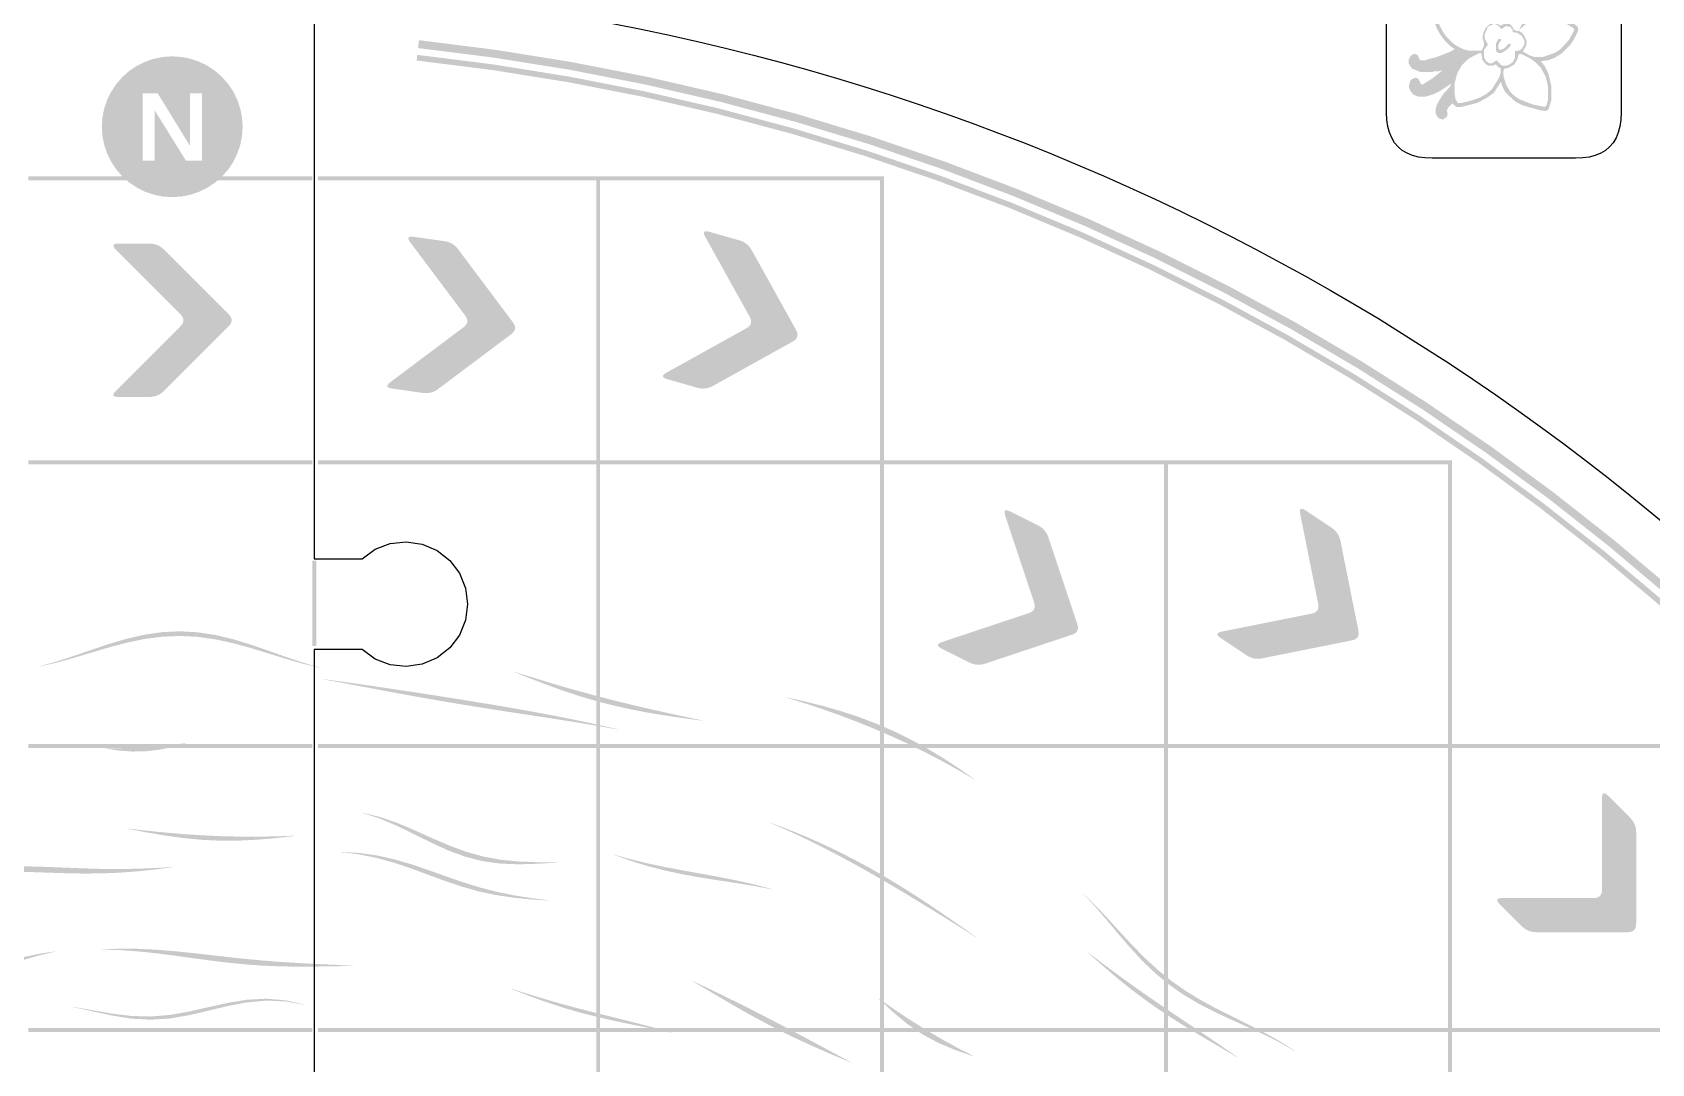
# Model space of a CAD drawing. Header units: millimetres. Extents: x 5 to 414, y 6 to 775.
# Drawn here: x 198.5 to 331.7, y 299.4 to 384.2 of the extents above; entities that cross this region are included whole.
import ezdxf

# ---------------------------------------------------------------- set-up
doc = ezdxf.new("R2010")
doc.units = ezdxf.units.MM
doc.layers.add('CUT', color=1, linetype='Continuous')
doc.layers.add('RASTER', color=7, linetype='Continuous')

msp = doc.modelspace()

# ---------------------------------------------------------------- hatches: boundary and pattern name
at = {"layer": 'RASTER'}
h = msp.add_hatch(color=7, dxfattribs=at)
h.paths.add_polyline_path([(323.944, 389.851), (324.315, 389.87), (324.53, 389.76), (324.791, 389.564), (324.966, 389.219), (324.966, 388.633), (324.901, 388.373), (324.53, 387.572), (324.074, 386.829), (325.422, 387.396), (326.269, 387.591), (326.79, 387.526), (327.135, 387.35), (327.265, 387.22), (327.376, 386.94), (327.226, 386.439), (327.005, 386.204), (326.92, 386.159), (326.575, 386.204), (326.529, 386.615), (326.399, 386.68), (325.533, 386.243), (324.27, 385.358), (324.335, 385.267), (324.445, 385.312), (324.641, 385.247), (325.246, 384.941), (325.572, 384.681), (325.618, 384.401), (325.487, 384.075), (325.246, 383.6), (324.921, 383.144), (324.27, 382.493), (323.664, 382.122), (323.143, 381.926), (322.622, 381.861), (322.557, 381.796), (322.837, 381.49), (323.143, 380.884), (323.404, 379.842), (323.404, 378.605), (323.163, 377.869), (322.948, 377.759), (322.427, 377.824), (321.059, 378.214), (320.454, 378.521), (319.672, 379.237), (319.431, 379.647), (319.256, 380.148), (318.67, 379.237), (318.018, 378.781), (317.283, 378.41), (315.98, 378.084), (315.59, 378.084), (315.283, 378.39), (314.984, 378.104), (314.808, 377.824), (314.873, 377.563), (314.828, 377.283), (314.483, 377.042), (314.137, 377.153), (313.896, 377.498), (313.896, 377.954), (314.027, 378.345), (314.463, 379.081), (315.023, 379.693), (315.179, 379.953), (315.049, 379.927), (314.307, 379.432), (313.701, 379.126), (313.05, 378.931), (312.464, 378.931), (312.054, 379.107), (311.793, 379.432), (311.683, 379.777), (311.793, 380.188), (311.897, 380.344), (312.073, 380.428), (312.269, 380.494), (312.483, 380.383), (312.705, 379.953), (312.79, 379.908), (313.59, 380.409), (314.463, 381.099), (314.092, 381.015), (313.766, 381.015), (313.636, 380.949), (312.659, 380.949), (311.923, 381.255), (311.683, 381.666), (311.683, 381.991), (311.793, 382.206), (311.989, 382.402), (312.203, 382.447), (312.418, 382.336), (312.575, 381.972), (312.659, 381.926), (312.985, 381.926), (313.962, 382.187), (315.134, 382.642), (315.459, 382.838), (315.114, 383.079), (314.593, 383.6), (314.268, 384.055), (314.027, 384.466), (313.766, 385.117), (313.812, 385.527), (314.137, 385.788), (314.548, 385.963), (315.134, 386.159), (315.785, 386.289), (316.697, 386.289), (317.348, 386.094), (317.979, 385.788), (317.934, 386.68), (318.129, 387.331), (318.435, 387.936), (318.696, 388.327), (319.412, 389.109), (320.083, 389.545), (320.363, 389.434), (320.623, 389.174), (321.274, 388.262), (321.711, 387.266), (321.776, 387.005), (321.776, 386.484), (321.841, 386.419), (323.358, 387.897), (323.879, 388.614), (324.055, 388.959), (324.035, 389.069), (323.925, 389.089), (323.794, 389.024), (323.514, 389.069), (323.404, 389.219), (323.404, 389.415), (323.579, 389.695)])
h.paths.add_polyline_path([(320.083, 389.219), (319.868, 389.109), (319.151, 388.392), (318.761, 387.871), (318.39, 387.136), (318.194, 386.159), (318.259, 386.029), (318.259, 385.638), (318.5, 385.032), (318.976, 384.922), (319.236, 384.791), (319.562, 384.922), (319.952, 384.922), (320.167, 384.746), (320.324, 384.446), (320.538, 384.335), (320.734, 384.335), (321.014, 384.16), (321.209, 383.899), (321.385, 383.489), (321.32, 383.098), (321.059, 382.642), (321.645, 382.317), (322.036, 382.187), (322.687, 382.187), (323.749, 382.558), (324.139, 382.818), (324.856, 383.6), (325.292, 384.401), (325.246, 384.55), (324.725, 384.876), (323.729, 385.312), (323.208, 385.442), (322.492, 385.442), (322.036, 385.312), (321.431, 385.006), (320.753, 384.42), (321.385, 385.703), (321.496, 386.439), (321.45, 387.005), (321.19, 387.787), (320.884, 388.327), (320.558, 388.783)], flags=0)
h.paths.add_polyline_path([(315.98, 386.029), (315.85, 385.963), (315.264, 385.898), (314.678, 385.703), (314.072, 385.397), (314.027, 385.247), (314.092, 385.052), (314.463, 384.316), (314.723, 383.925), (315.31, 383.339), (315.57, 383.144), (316.176, 382.838), (316.631, 382.708), (317.608, 382.708), (317.693, 382.753), (317.869, 383.163), (317.869, 383.359), (317.738, 383.749), (317.804, 384.14), (317.979, 384.55), (318.279, 384.837), (318.324, 384.922), (318.279, 385.006), (317.888, 385.462), (317.087, 385.898), (316.566, 386.029)], flags=0)
h.paths.add_polyline_path([(318.715, 384.922), (318.305, 384.746), (318.175, 384.615), (317.934, 384.075), (317.934, 383.684), (318.194, 383.228), (317.869, 382.773), (317.869, 382.187), (318.044, 381.842), (318.324, 381.666), (318.52, 381.666), (318.911, 381.926), (319.217, 381.581), (319.431, 381.47), (319.692, 381.47), (319.972, 381.581), (320.232, 381.776), (320.408, 382.122), (320.428, 382.688), (320.734, 382.708), (320.975, 382.857), (321.19, 383.228), (321.19, 383.554), (320.949, 383.964), (320.538, 384.205), (320.232, 384.225), (320.213, 384.401), (320.037, 384.681), (319.627, 384.726), (319.321, 384.485), (318.995, 384.811)], flags=0)
h.paths.add_polyline_path([(319.06, 383.665), (319.236, 383.684), (319.301, 383.619), (319.041, 383.228), (319.041, 382.903), (319.171, 382.773), (319.516, 382.883), (319.868, 383.248), (320.017, 383.294), (320.083, 383.228), (319.972, 383.014), (319.777, 382.818), (319.301, 382.512), (319.106, 382.512), (318.93, 382.597), (318.845, 382.773), (318.845, 383.294)], flags=0)
h.paths.add_polyline_path([(317.478, 382.512), (316.612, 382.076), (316.026, 381.49), (315.655, 380.819), (315.459, 380.038), (315.459, 379.061), (315.524, 378.735), (315.72, 378.41), (315.98, 378.41), (316.827, 378.605), (317.543, 378.866), (318.084, 379.172), (318.539, 379.562), (319.106, 380.494), (319.236, 380.884), (319.256, 381.229), (319.021, 381.386), (318.845, 381.601), (318.585, 381.47), (318.259, 381.47), (318.044, 381.581), (317.738, 381.926), (317.654, 382.493)], flags=0)
h.paths.add_polyline_path([(320.799, 382.447), (320.714, 382.402), (320.604, 381.991), (320.363, 381.581), (319.822, 381.275), (319.542, 381.229), (319.497, 381.145), (319.451, 380.93), (319.497, 380.494), (319.692, 379.908), (319.998, 379.367), (320.389, 378.976), (320.779, 378.716), (321.906, 378.28), (322.883, 378.084), (323.013, 378.214), (323.143, 378.735), (323.143, 379.712), (322.948, 380.559), (322.511, 381.36), (322.121, 381.75), (321.665, 382.076), (320.929, 382.447)], flags=0)
for points in [[(230.286, 383.576), (236.587, 382.782), (242.856, 381.776), (249.088, 380.558), (255.275, 379.13), (261.411, 377.493), (267.487, 375.65), (273.498, 373.602), (279.436, 371.352), (285.294, 368.902), (291.066, 366.255), (296.745, 363.414), (302.325, 360.383), (307.799, 357.165), (313.16, 353.763), (318.404, 350.182), (323.523, 346.425), (328.513, 342.497), (333.366, 338.403), (338.078, 334.146), (342.644, 329.733), (347.057, 325.167), (351.314, 320.455), (355.408, 315.602), (359.336, 310.612), (363.093, 305.493), (366.674, 300.249), (370.076, 294.888), (373.294, 289.414), (376.325, 283.834), (379.166, 278.155), (381.813, 272.383), (384.263, 266.525), (386.513, 260.587), (388.561, 254.576), (390.404, 248.5), (392.041, 242.364), (393.469, 236.177), (394.687, 229.945), (395.693, 223.676), (396.487, 217.375), (395.837, 217.305), (395.046, 223.583), (394.043, 229.831), (392.83, 236.041), (391.407, 242.207), (389.776, 248.321), (387.939, 254.376), (385.898, 260.366), (383.655, 266.283), (381.214, 272.121), (378.576, 277.872), (375.746, 283.532), (372.725, 289.092), (369.518, 294.547), (366.128, 299.89), (362.559, 305.115), (358.815, 310.217), (354.901, 315.189), (350.821, 320.025), (346.58, 324.721), (342.182, 329.271), (337.632, 333.669), (332.936, 337.91), (328.1, 341.99), (323.128, 345.905), (318.026, 349.648), (312.801, 353.217), (307.458, 356.607), (302.003, 359.814), (296.443, 362.835), (290.783, 365.665), (285.031, 368.303), (279.194, 370.744), (273.277, 372.987), (267.287, 375.028), (261.232, 376.865), (255.118, 378.496), (248.952, 379.919), (242.742, 381.132), (236.494, 382.135), (230.216, 382.926)], [(230.155, 382.369), (236.414, 381.58), (242.644, 380.581), (248.835, 379.371), (254.982, 377.952), (261.078, 376.326), (267.115, 374.494), (273.087, 372.459), (278.986, 370.224), (284.807, 367.79), (290.541, 365.16), (296.183, 362.338), (301.727, 359.326), (307.166, 356.129), (312.493, 352.749), (317.702, 349.191), (322.789, 345.458), (327.746, 341.556), (332.568, 337.488), (337.249, 333.259), (341.785, 328.874), (346.17, 324.338), (350.399, 319.657), (354.467, 314.835), (358.369, 309.878), (362.102, 304.791), (365.66, 299.582), (369.04, 294.255), (372.237, 288.816), (375.249, 283.273), (378.071, 277.63), (380.701, 271.896), (383.135, 266.075), (385.37, 260.176), (387.405, 254.204), (389.237, 248.167), (390.863, 242.071), (392.282, 235.924), (393.492, 229.733), (394.491, 223.503), (395.28, 217.244), (394.815, 217.194), (394.029, 223.437), (393.032, 229.651), (391.825, 235.827), (390.41, 241.959), (388.787, 248.039), (386.961, 254.061), (384.931, 260.018), (382.701, 265.902), (380.273, 271.708), (377.65, 277.428), (374.835, 283.057), (371.831, 288.586), (368.641, 294.011), (365.27, 299.325), (361.721, 304.522), (357.998, 309.595), (354.105, 314.54), (350.047, 319.35), (345.829, 324.02), (341.455, 328.544), (336.931, 332.918), (332.261, 337.136), (327.451, 341.194), (322.506, 345.087), (317.432, 348.81), (312.236, 352.359), (306.922, 355.73), (301.497, 358.92), (295.968, 361.924), (290.339, 364.739), (284.619, 367.362), (278.813, 369.79), (272.929, 372.02), (266.972, 374.05), (260.95, 375.877), (254.87, 377.499), (248.738, 378.914), (242.562, 380.121), (236.348, 381.118), (230.105, 381.904)], [(198.162, 372.377), (221.512, 372.377), (221.512, 372.051), (198.162, 372.051)], [(221.979, 372.377), (245.188, 372.377), (245.188, 372.051), (221.979, 372.051)], [(244.862, 372.377), (268.538, 372.377), (268.538, 372.051), (244.862, 372.051)], [(244.862, 372.051), (245.188, 372.051), (245.188, 349.027), (244.862, 349.027)], [(268.212, 372.051), (268.538, 372.051), (268.538, 349.027), (268.212, 349.027)], [(253.833, 367.4), (253.764, 367.54), (253.726, 367.656), (253.72, 367.746), (253.746, 367.811), (253.804, 367.851), (253.893, 367.866), (254.014, 367.855), (254.166, 367.82), (256.636, 367.114), (256.799, 367.059), (256.952, 366.992), (257.094, 366.911), (257.226, 366.817), (257.348, 366.71), (257.459, 366.589), (257.559, 366.456), (257.65, 366.309), (261.299, 359.74), (261.369, 359.591), (261.41, 359.451), (261.42, 359.319), (261.401, 359.196), (261.352, 359.081), (261.274, 358.975), (261.165, 358.877), (261.027, 358.788), (254.458, 355.138), (254.304, 355.061), (254.148, 355.001), (253.99, 354.958), (253.83, 354.931), (253.668, 354.921), (253.505, 354.927), (253.339, 354.951), (253.172, 354.99), (250.702, 355.696), (250.554, 355.746), (250.446, 355.801), (250.378, 355.861), (250.35, 355.925), (250.363, 355.994), (250.415, 356.068), (250.508, 356.146), (250.641, 356.229), (257.21, 359.878), (257.348, 359.967), (257.457, 360.065), (257.536, 360.172), (257.584, 360.286), (257.604, 360.41), (257.593, 360.541), (257.553, 360.682), (257.482, 360.831)], [(205.358, 366.348), (205.253, 366.464), (205.185, 366.565), (205.155, 366.65), (205.162, 366.72), (205.206, 366.774), (205.288, 366.813), (205.407, 366.836), (205.564, 366.844), (208.132, 366.844), (208.304, 366.836), (208.469, 366.813), (208.629, 366.774), (208.781, 366.72), (208.927, 366.65), (209.067, 366.565), (209.201, 366.464), (209.328, 366.348), (214.642, 361.034), (214.75, 360.911), (214.827, 360.787), (214.874, 360.663), (214.889, 360.539), (214.874, 360.415), (214.827, 360.291), (214.75, 360.168), (214.642, 360.044), (209.328, 354.73), (209.201, 354.614), (209.067, 354.513), (208.927, 354.428), (208.781, 354.358), (208.629, 354.304), (208.469, 354.265), (208.304, 354.242), (208.132, 354.235), (205.564, 354.235), (205.407, 354.242), (205.288, 354.265), (205.206, 354.304), (205.162, 354.358), (205.155, 354.428), (205.185, 354.513), (205.253, 354.614), (205.358, 354.73), (210.672, 360.044), (210.781, 360.168), (210.858, 360.291), (210.904, 360.415), (210.92, 360.539), (210.904, 360.663), (210.858, 360.787), (210.781, 360.911), (210.672, 361.034)], [(229.577, 366.946), (229.489, 367.076), (229.436, 367.185), (229.418, 367.274), (229.435, 367.342), (229.486, 367.389), (229.573, 367.416), (229.694, 367.422), (229.85, 367.408), (232.392, 367.044), (232.561, 367.012), (232.722, 366.966), (232.874, 366.905), (233.018, 366.83), (233.152, 366.74), (233.279, 366.636), (233.397, 366.518), (233.506, 366.385), (238.015, 360.373), (238.105, 360.235), (238.164, 360.102), (238.192, 359.972), (238.19, 359.848), (238.157, 359.727), (238.094, 359.611), (238, 359.5), (237.875, 359.392), (231.863, 354.883), (231.721, 354.786), (231.575, 354.706), (231.424, 354.641), (231.269, 354.593), (231.111, 354.561), (230.948, 354.545), (230.78, 354.545), (230.609, 354.562), (228.066, 354.925), (227.913, 354.955), (227.798, 354.995), (227.723, 355.045), (227.687, 355.105), (227.689, 355.175), (227.732, 355.255), (227.813, 355.345), (227.933, 355.445), (233.945, 359.954), (234.07, 360.061), (234.164, 360.173), (234.228, 360.289), (234.261, 360.409), (234.263, 360.534), (234.234, 360.663), (234.175, 360.796), (234.085, 360.934)], [(198.162, 349.027), (221.512, 349.027), (221.512, 348.701), (198.162, 348.701)], [(221.979, 349.027), (245.188, 349.027), (245.188, 348.701), (221.979, 348.701)], [(244.862, 349.027), (268.538, 349.027), (268.538, 348.701), (244.862, 348.701)], [(268.212, 349.027), (291.888, 349.027), (291.888, 348.701), (268.212, 348.701)], [(291.562, 349.027), (315.238, 349.027), (315.238, 348.701), (291.562, 348.701)], [(244.862, 348.701), (245.188, 348.701), (245.188, 325.677), (244.862, 325.677)], [(268.212, 348.701), (268.538, 348.701), (268.538, 325.677), (268.212, 325.677)], [(291.562, 348.701), (291.888, 348.701), (291.888, 325.677), (291.562, 325.677)], [(314.912, 348.701), (315.238, 348.701), (315.238, 325.677), (314.912, 325.677)], [(278.496, 344.461), (278.454, 344.612), (278.439, 344.732), (278.449, 344.822), (278.487, 344.881), (278.551, 344.909), (278.641, 344.908), (278.758, 344.875), (278.901, 344.812), (281.199, 343.663), (281.349, 343.58), (281.487, 343.485), (281.612, 343.379), (281.724, 343.262), (281.824, 343.135), (281.911, 342.996), (281.985, 342.846), (282.047, 342.686), (284.423, 335.556), (284.465, 335.397), (284.479, 335.252), (284.465, 335.12), (284.423, 335.002), (284.354, 334.899), (284.257, 334.809), (284.132, 334.732), (283.98, 334.67), (276.851, 332.294), (276.685, 332.247), (276.521, 332.216), (276.358, 332.203), (276.196, 332.206), (276.035, 332.226), (275.875, 332.262), (275.717, 332.316), (275.56, 332.386), (273.262, 333.534), (273.126, 333.611), (273.03, 333.685), (272.974, 333.756), (272.959, 333.825), (272.984, 333.89), (273.049, 333.952), (273.154, 334.012), (273.3, 334.069), (280.43, 336.445), (280.582, 336.508), (280.707, 336.584), (280.804, 336.674), (280.873, 336.778), (280.914, 336.895), (280.928, 337.027), (280.914, 337.172), (280.873, 337.331)], [(302.76, 344.597), (302.737, 344.752), (302.737, 344.874), (302.758, 344.961), (302.803, 345.015), (302.87, 345.036), (302.959, 345.023), (303.071, 344.976), (303.206, 344.896), (305.343, 343.471), (305.482, 343.369), (305.606, 343.258), (305.717, 343.138), (305.814, 343.008), (305.897, 342.869), (305.967, 342.72), (306.022, 342.562), (306.063, 342.395), (307.537, 335.026), (307.558, 334.863), (307.554, 334.717), (307.524, 334.589), (307.468, 334.477), (307.387, 334.382), (307.279, 334.305), (307.146, 334.245), (306.987, 334.202), (299.618, 332.728), (299.448, 332.702), (299.281, 332.693), (299.118, 332.699), (298.957, 332.722), (298.8, 332.762), (298.647, 332.818), (298.496, 332.891), (298.349, 332.98), (296.212, 334.404), (296.086, 334.498), (295.999, 334.583), (295.953, 334.66), (295.946, 334.73), (295.979, 334.792), (296.051, 334.846), (296.164, 334.892), (296.316, 334.93), (303.685, 336.404), (303.843, 336.447), (303.976, 336.507), (304.084, 336.584), (304.165, 336.679), (304.221, 336.79), (304.251, 336.919), (304.256, 337.065), (304.234, 337.228)], [(221.512, 340.762), (221.838, 340.762), (221.838, 333.757), (221.512, 333.757)], [(199.032, 332.068), (200.456, 332.459), (201.882, 332.92), (203.315, 333.414), (204.757, 333.898), (206.209, 334.329), (207.672, 334.668), (209.142, 334.884), (210.616, 334.955), (212.089, 334.874), (213.557, 334.649), (215.017, 334.3), (216.466, 333.857), (217.903, 333.36), (219.332, 332.853), (220.754, 332.378), (222.174, 331.97), (222.172, 331.952), (220.746, 332.288), (219.321, 332.696), (217.891, 333.14), (216.453, 333.581), (215.005, 333.978), (213.548, 334.294), (212.083, 334.499), (210.614, 334.572), (209.144, 334.508), (207.678, 334.313), (206.218, 334.008), (204.767, 333.622), (203.325, 333.193), (201.891, 332.763), (200.462, 332.37), (199.033, 332.049)], [(238.092, 331.642), (239.489, 331.201), (240.886, 330.773), (242.284, 330.361), (243.686, 329.965), (245.091, 329.587), (246.5, 329.226), (247.915, 328.881), (249.335, 328.55), (250.762, 328.231), (252.193, 327.921), (253.63, 327.617), (253.624, 327.6), (252.153, 327.796), (250.692, 328.006), (249.243, 328.242), (247.809, 328.513), (246.39, 328.826), (244.984, 329.186), (243.592, 329.594), (242.209, 330.048), (240.833, 330.544), (239.46, 331.072), (238.088, 331.624)], [(222.432, 331.021), (223.956, 330.814), (225.478, 330.599), (226.998, 330.378), (228.517, 330.152), (230.035, 329.922), (231.552, 329.688), (233.069, 329.45), (234.586, 329.206), (236.102, 328.957), (237.617, 328.7), (239.133, 328.434), (240.647, 328.157), (242.159, 327.866), (243.669, 327.559), (245.177, 327.235), (246.68, 326.89), (246.675, 326.872), (245.153, 327.147), (243.629, 327.404), (242.105, 327.647), (240.583, 327.883), (239.062, 328.114), (237.543, 328.346), (236.027, 328.581), (234.514, 328.823), (233.003, 329.072), (231.494, 329.331), (229.986, 329.598), (228.478, 329.874), (226.97, 330.155), (225.46, 330.439), (223.947, 330.723), (222.431, 331.002)], [(260.482, 329.531), (262, 329.193), (263.508, 328.814), (265, 328.386), (266.471, 327.901), (267.918, 327.353), (269.338, 326.739), (270.726, 326.06), (272.084, 325.317), (273.411, 324.517), (274.71, 323.666), (275.982, 322.773), (275.973, 322.757), (274.644, 323.538), (273.296, 324.285), (271.93, 324.998), (270.547, 325.677), (269.147, 326.323), (267.732, 326.934), (266.304, 327.513), (264.863, 328.06), (263.41, 328.575), (261.947, 329.059), (260.475, 329.514)], [(198.162, 325.677), (221.512, 325.677), (221.512, 325.351), (198.162, 325.351)], [(204.494, 325.331), (205.607, 325.336), (206.717, 325.379), (207.828, 325.447), (208.939, 325.532), (210.052, 325.633), (211.167, 325.753), (211.166, 325.734), (210.052, 325.443), (208.942, 325.218), (207.834, 325.087), (206.725, 325.065), (205.613, 325.147), (204.495, 325.312)], [(221.979, 325.677), (245.188, 325.677), (245.188, 325.351), (221.979, 325.351)], [(244.862, 325.677), (268.538, 325.677), (268.538, 325.351), (244.862, 325.351)], [(244.862, 325.351), (245.188, 325.351), (245.188, 302.327), (244.862, 302.327)], [(268.212, 325.677), (291.888, 325.677), (291.888, 325.351), (268.212, 325.351)], [(268.212, 325.351), (268.538, 325.351), (268.538, 302.327), (268.212, 302.327)], [(291.562, 325.677), (315.238, 325.677), (315.238, 325.351), (291.562, 325.351)], [(291.562, 325.351), (291.888, 325.351), (291.888, 302.327), (291.562, 302.327)], [(314.912, 325.677), (338.588, 325.677), (338.588, 325.351), (314.912, 325.351)], [(314.912, 325.351), (315.238, 325.351), (315.238, 302.327), (314.912, 302.327)], [(327.576, 321.229), (327.583, 321.385), (327.607, 321.504), (327.645, 321.586), (327.699, 321.63), (327.769, 321.637), (327.854, 321.607), (327.955, 321.539), (328.071, 321.434), (329.887, 319.618), (330.003, 319.491), (330.104, 319.357), (330.189, 319.218), (330.259, 319.071), (330.313, 318.919), (330.351, 318.759), (330.375, 318.594), (330.382, 318.422), (330.382, 310.907), (330.371, 310.743), (330.339, 310.601), (330.284, 310.48), (330.207, 310.382), (330.109, 310.305), (329.988, 310.25), (329.846, 310.218), (329.682, 310.207), (322.167, 310.207), (321.995, 310.214), (321.83, 310.238), (321.67, 310.276), (321.518, 310.33), (321.372, 310.4), (321.232, 310.485), (321.098, 310.586), (320.971, 310.702), (319.155, 312.518), (319.05, 312.634), (318.982, 312.735), (318.952, 312.82), (318.959, 312.89), (319.003, 312.944), (319.085, 312.983), (319.204, 313.006), (319.36, 313.013), (326.875, 313.013), (327.039, 313.024), (327.182, 313.057), (327.302, 313.112), (327.4, 313.189), (327.477, 313.287), (327.532, 313.408), (327.565, 313.55), (327.576, 313.714)], [(225.624, 320.034), (227.094, 319.68), (228.538, 319.178), (229.958, 318.578), (231.364, 317.944), (232.766, 317.339), (234.176, 316.819), (235.608, 316.421), (237.067, 316.157), (238.558, 316.017), (240.076, 315.962), (241.61, 315.941), (241.605, 315.922), (240.044, 315.835), (238.503, 315.789), (236.996, 315.845), (235.528, 316.047), (234.095, 316.413), (232.689, 316.933), (231.298, 317.568), (229.906, 318.262), (228.502, 318.946), (227.076, 319.551), (225.622, 320.016)], [(206.32, 318.731), (207.857, 318.56), (209.39, 318.407), (210.919, 318.276), (212.445, 318.174), (213.97, 318.104), (215.497, 318.066), (217.026, 318.062), (218.56, 318.09), (220.099, 318.144), (220.097, 318.126), (218.55, 317.949), (217.012, 317.814), (215.482, 317.738), (213.958, 317.733), (212.437, 317.803), (210.916, 317.948), (209.391, 318.158), (207.86, 318.419), (206.32, 318.713)], [(259.116, 319.241), (260.526, 318.712), (261.921, 318.146), (263.3, 317.541), (264.662, 316.898), (266.005, 316.218), (267.331, 315.501), (268.637, 314.751), (269.926, 313.971), (271.198, 313.164), (272.456, 312.336), (273.701, 311.491), (274.935, 310.635), (276.162, 309.771), (276.153, 309.755), (274.888, 310.552), (273.62, 311.346), (272.346, 312.134), (271.068, 312.916), (269.782, 313.689), (268.488, 314.451), (267.185, 315.2), (265.871, 315.931), (264.545, 316.643), (263.207, 317.331), (261.855, 317.993), (260.489, 318.624), (259.109, 319.224)], [(189.353, 314.56), (190.797, 314.932), (192.257, 315.225), (193.73, 315.435), (195.214, 315.563), (196.704, 315.619), (198.197, 315.617), (199.69, 315.576), (201.18, 315.516), (202.665, 315.457), (204.147, 315.414), (205.624, 315.401), (207.098, 315.424), (208.572, 315.482), (210.047, 315.57), (210.047, 315.551), (208.573, 315.362), (207.104, 315.208), (205.635, 315.099), (204.165, 315.04), (202.692, 315.029), (201.214, 315.056), (199.731, 315.105), (198.243, 315.157), (196.752, 315.193), (195.26, 315.191), (193.771, 315.135), (192.289, 315.012), (190.817, 314.814), (189.356, 314.542)], [(223.878, 316.803), (225.344, 316.726), (226.796, 316.526), (228.23, 316.21), (229.646, 315.797), (231.046, 315.322), (232.436, 314.824), (233.824, 314.341), (235.218, 313.907), (236.623, 313.541), (238.046, 313.248), (239.485, 313.018), (240.938, 312.826), (240.934, 312.808), (239.457, 312.908), (237.998, 313.052), (236.562, 313.27), (235.147, 313.579), (233.75, 313.976), (232.364, 314.446), (230.981, 314.955), (229.591, 315.466), (228.188, 315.935), (226.768, 316.326), (225.33, 316.613), (223.875, 316.784)], [(246.335, 316.585), (247.743, 316.192), (249.169, 315.85), (250.612, 315.548), (252.068, 315.273), (253.535, 315.009), (255.006, 314.739), (256.474, 314.447), (257.935, 314.117), (259.38, 313.737), (259.373, 313.719), (257.888, 314.002), (256.395, 314.246), (254.904, 314.473), (253.424, 314.708), (251.961, 314.97), (250.519, 315.279), (249.101, 315.644), (247.706, 316.074), (246.33, 316.567)], [(284.917, 313.39), (285.97, 312.353), (286.986, 311.272), (287.983, 310.176), (288.984, 309.097), (290.007, 308.06), (291.07, 307.086), (292.185, 306.187), (293.359, 305.365), (294.59, 304.614), (295.871, 303.92), (297.187, 303.259), (298.518, 302.605), (299.84, 301.93), (301.13, 301.207), (302.365, 300.413), (302.352, 300.399), (301.07, 301.139), (299.737, 301.809), (298.375, 302.435), (297.012, 303.046), (295.672, 303.672), (294.376, 304.342), (293.138, 305.078), (291.967, 305.897), (290.864, 306.806), (289.821, 307.802), (288.825, 308.872), (287.857, 309.994), (286.897, 311.14), (285.92, 312.278), (284.907, 313.374)], [(188.803, 306.298), (190.261, 306.495), (191.71, 306.742), (193.15, 307.041), (194.587, 307.382), (196.025, 307.743), (197.469, 308.093), (198.923, 308.4), (200.386, 308.635), (200.388, 308.617), (198.936, 308.26), (197.497, 307.851), (196.064, 307.434), (194.634, 307.05), (193.198, 306.733), (191.75, 306.502), (190.286, 306.357), (188.806, 306.279)], [(204.212, 308.793), (205.695, 308.85), (207.179, 308.838), (208.663, 308.767), (210.144, 308.649), (211.622, 308.499), (213.096, 308.332), (214.567, 308.164), (216.035, 308.007), (217.503, 307.87), (218.971, 307.756), (220.442, 307.665), (221.916, 307.59), (223.393, 307.522), (224.872, 307.449), (224.869, 307.43), (223.378, 307.406), (221.893, 307.381), (220.414, 307.371), (218.942, 307.392), (217.474, 307.453), (216.011, 307.558), (214.548, 307.703), (213.084, 307.882), (211.616, 308.081), (210.144, 308.284), (208.667, 308.473), (207.185, 308.628), (205.699, 308.733), (204.213, 308.775)], [(285.279, 308.569), (286.475, 307.657), (287.68, 306.76), (288.897, 305.879), (290.124, 305.014), (291.363, 304.162), (292.61, 303.318), (293.862, 302.477), (295.116, 301.634), (296.367, 300.782), (297.61, 299.916), (297.598, 299.902), (296.282, 300.679), (294.966, 301.449), (293.663, 302.226), (292.381, 303.023), (291.126, 303.85), (289.902, 304.715), (288.709, 305.62), (287.543, 306.566), (286.399, 307.547), (285.268, 308.554)], [(237.838, 305.574), (239.287, 305.112), (240.742, 304.673), (242.203, 304.258), (243.671, 303.866), (245.147, 303.49), (246.629, 303.121), (248.113, 302.75), (249.597, 302.364), (251.075, 301.952), (251.068, 301.935), (249.557, 302.256), (248.046, 302.562), (246.543, 302.873), (245.054, 303.208), (243.582, 303.583), (242.127, 304.006), (240.687, 304.48), (239.257, 305.001), (237.833, 305.556)], [(252.769, 306.202), (254.105, 305.571), (255.434, 304.93), (256.755, 304.278), (258.07, 303.615), (259.378, 302.94), (260.68, 302.256), (261.977, 301.566), (263.271, 300.872), (264.564, 300.178), (265.86, 299.488), (265.851, 299.472), (264.491, 300.039), (263.143, 300.621), (261.808, 301.225), (260.487, 301.857), (259.181, 302.518), (257.888, 303.21), (256.603, 303.93), (255.324, 304.671), (254.046, 305.426), (252.763, 306.184)], [(201.826, 304.069), (203.436, 303.788), (205.035, 303.508), (206.621, 303.314), (208.197, 303.269), (209.771, 303.395), (211.35, 303.67), (212.94, 304.03), (214.542, 304.388), (216.151, 304.65), (217.758, 304.736), (219.351, 304.6), (220.922, 304.239), (220.92, 304.221), (219.343, 304.509), (217.746, 304.577), (216.138, 304.433), (214.531, 304.127), (212.932, 303.74), (211.346, 303.37), (209.771, 303.105), (208.201, 303.008), (206.628, 303.097), (205.043, 303.349), (203.442, 303.697), (201.827, 304.05)], [(268.119, 304.73), (269.372, 303.859), (270.638, 303.017), (271.921, 302.209), (273.225, 301.438), (274.553, 300.705), (275.907, 300.008), (275.896, 299.992), (274.425, 300.5), (273.015, 301.092), (271.685, 301.809), (270.437, 302.666), (269.255, 303.648), (268.11, 304.714)], [(198.162, 302.327), (221.512, 302.327), (221.512, 302.001), (198.162, 302.001)], [(221.979, 302.327), (245.188, 302.327), (245.188, 302.001), (221.979, 302.001)], [(244.862, 302.327), (268.538, 302.327), (268.538, 302.001), (244.862, 302.001)], [(268.212, 302.327), (291.888, 302.327), (291.888, 302.001), (268.212, 302.001)], [(291.562, 302.327), (315.238, 302.327), (315.238, 302.001), (291.562, 302.001)], [(314.912, 302.327), (338.588, 302.327), (338.588, 302.001), (314.912, 302.001)], [(244.862, 302.001), (245.188, 302.001), (245.188, 278.977), (244.862, 278.977)], [(268.212, 302.001), (268.538, 302.001), (268.538, 278.977), (268.212, 278.977)], [(291.562, 302.001), (291.888, 302.001), (291.888, 278.977), (291.562, 278.977)], [(314.912, 302.001), (315.238, 302.001), (315.238, 278.977), (314.912, 278.977)]]:
    msp.add_hatch(color=7, dxfattribs=at).paths.add_polyline_path(points)
h = msp.add_hatch(color=7, dxfattribs=at)
h.paths.add_polyline_path([(215.791, 376.457), (215.741, 375.701), (215.593, 374.958), (215.35, 374.241), (215.015, 373.561), (214.594, 372.931), (214.095, 372.362), (213.525, 371.862), (212.895, 371.442), (212.216, 371.107), (211.499, 370.863), (210.756, 370.715), (210, 370.666), (209.244, 370.715), (208.501, 370.863), (207.784, 371.107), (207.105, 371.442), (206.475, 371.862), (205.905, 372.362), (205.406, 372.931), (204.985, 373.561), (204.65, 374.241), (204.407, 374.958), (204.259, 375.701), (204.209, 376.457), (204.259, 377.212), (204.407, 377.955), (204.65, 378.673), (204.985, 379.352), (205.406, 379.982), (205.905, 380.551), (206.475, 381.051), (207.105, 381.472), (207.784, 381.807), (208.501, 382.05), (209.244, 382.198), (210, 382.247), (210.756, 382.198), (211.499, 382.05), (212.216, 381.807), (212.895, 381.472), (213.525, 381.051), (214.095, 380.551), (214.594, 379.982), (215.015, 379.352), (215.35, 378.673), (215.593, 377.955), (215.741, 377.212)])
h.paths.add_polyline_path([(212.439, 373.658), (212.439, 379.193), (211.454, 379.193), (211.454, 374.917), (211.438, 374.917), (208.812, 379.193), (207.561, 379.193), (207.561, 373.658), (208.546, 373.658), (208.546, 377.801), (208.562, 377.801), (211.134, 373.658), (212.439, 373.658)], flags=0)

# ---------------------------------------------------------------- linework, layer by layer
at = {"layer": 'CUT'}
for points in [[(329.138, 389.403), (329.138, 377.596), (329.112, 377.012), (329.035, 376.472), (328.906, 375.981), (328.724, 375.538), (328.488, 375.144), (328.198, 374.802), (327.856, 374.512), (327.462, 374.276), (327.019, 374.094), (326.528, 373.965), (325.988, 373.888), (325.404, 373.862), (313.597, 373.862), (313.012, 373.888), (312.472, 373.965), (311.981, 374.094), (311.538, 374.276), (311.145, 374.512), (310.802, 374.802), (310.513, 375.144), (310.277, 375.538), (310.094, 375.981), (309.965, 376.472), (309.888, 377.012), (309.863, 377.596), (309.863, 389.403)], [(221.675, 387.868), (221.675, 340.925), (225.621, 340.925), (226.694, 341.702), (227.929, 342.18), (229.246, 342.325), (230.556, 342.129), (231.773, 341.604), (232.814, 340.786), (233.612, 339.729), (234.113, 338.503), (234.284, 337.189), (234.113, 335.875), (233.612, 334.649), (232.814, 333.592), (231.773, 332.774), (230.556, 332.249), (229.246, 332.053), (227.929, 332.198), (226.694, 332.676), (225.621, 333.453), (221.675, 333.453), (221.675, 294.225)]]:
    msp.add_lwpolyline(points, dxfattribs=at)
msp.add_circle((210, 197.089), 191.273, dxfattribs=at)

doc.saveas('drawing.dxf')
